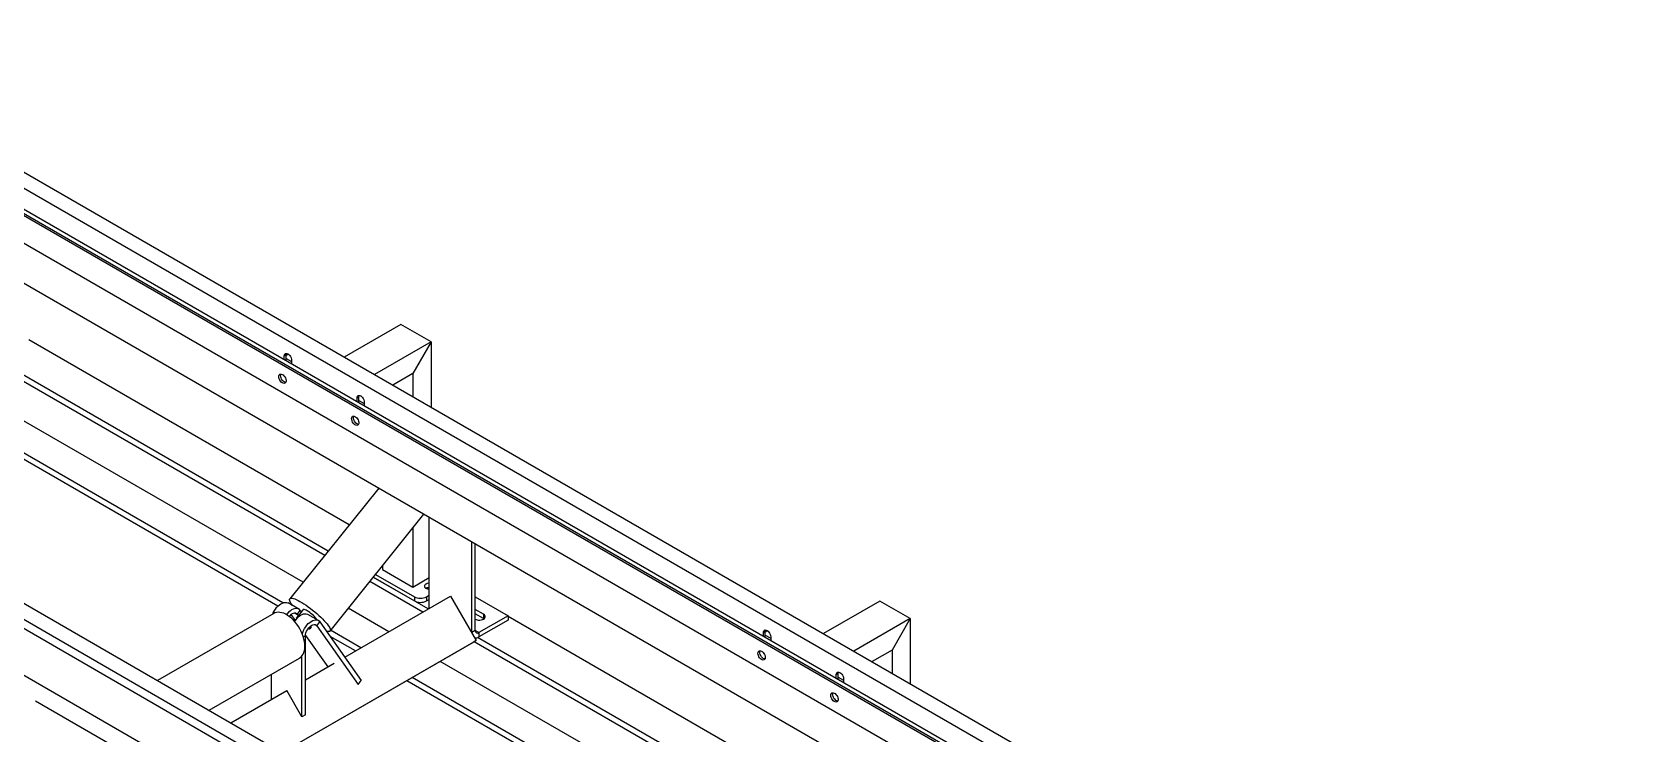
# Model space of a CAD drawing. Header units: millimetres. Extents: x 41 to 1868, y -696 to 319.
# Drawn here: x 1301.37 to 1335.53, y 251.76 to 266.63 of the extents above; entities that cross this region are included whole.
import ezdxf

# ---------------------------------------------------------------- set-up
doc = ezdxf.new("R2010")
doc.units = ezdxf.units.MM

msp = doc.modelspace()

# ---------------------------------------------------------------- linework, layer by layer
at = {"color": 7, "linetype": 'Continuous', "lineweight": 25}
for p, q in [((1288.0161, 270.9307), (1358.8554, 230.0361)), ((1288.3118, 271.1014), (1359.1511, 230.2068)), ((1287.9004, 270.4185), (1358.7397, 229.5239)), ((1287.939, 270.4408), (1358.7783, 229.5461)), ((1358.7397, 228.93), (1287.9004, 269.8247)), ((1294.4444, 266.7744), (1352.4271, 233.3016)), ((1280.3922, 266.5295), (1351.2315, 225.6349)), ((1294.3673, 266.7298), (1352.35, 233.2571)), ((1280.0966, 266.3588), (1350.9358, 225.4642)), ((1280.0966, 266.1658), (1350.9358, 225.2712)), ((1352.35, 231.7725), (1294.3673, 265.2452)), ((1309.1779, 260.436), (1307.9823, 259.7458)), ((1309.8207, 260.0649), (1309.1779, 260.436)), ((1308.0884, 256.188), (1301.2969, 260.1087)), ((1309.8207, 260.0649), (1308.6252, 259.3748)), ((1309.8207, 260.0649), (1309.4351, 259.3969)), ((1309.8207, 260.0649), (1309.8207, 258.6846)), ((1307.6401, 255.6304), (1300.6514, 259.6649)), ((1306.7095, 259.7681), (1306.748, 259.7904)), ((1306.7095, 259.6939), (1306.7095, 259.7681)), ((1306.7986, 259.8047), (1306.748, 259.7755)), ((1306.748, 259.6716), (1306.748, 259.7904)), ((1306.748, 259.7161), (1306.8638, 259.6493)), ((1306.8638, 259.679), (1306.8638, 259.6048)), ((1307.5668, 255.5391), (1300.5793, 259.5729)), ((1309.4351, 259.3969), (1309.0109, 259.1521)), ((1309.4351, 259.3969), (1309.4351, 258.9072)), ((1307.1102, 254.9712), (1299.8591, 259.1572)), ((1308.3275, 258.9231), (1308.3313, 258.9209)), ((1306.5753, 254.4636), (1299.152, 258.7489)), ((1306.6821, 254.5355), (1299.2677, 258.8157)), ((1308.2523, 258.8775), (1308.2908, 258.8997)), ((1308.2523, 258.8032), (1308.2523, 258.8775)), ((1308.2908, 258.781), (1308.2908, 258.8997)), ((1308.2908, 258.8255), (1308.4065, 258.7587)), ((1308.4065, 258.7884), (1308.4065, 258.7142)), ((1308.7122, 256.964), (1306.8291, 254.6214)), ((1307.6793, 253.9379), (1309.6682, 256.4121)), ((1309.7822, 254.4235), (1309.7822, 256.3464)), ((1309.4351, 256.1221), (1309.4351, 254.8688)), ((1310.6821, 253.904), (1310.6821, 255.8268)), ((1310.7593, 253.9485), (1310.7593, 255.7823)), ((1308.7922, 255.3224), (1308.7922, 255.2399)), ((1308.7922, 255.2399), (1309.4351, 254.8688)), ((1309.6449, 254.3394), (1308.5228, 254.9872)), ((1309.7606, 254.4062), (1308.5962, 255.0785)), ((1308.5962, 255.0785), (1309.4672, 254.5756)), ((1308.6451, 255.1393), (1309.4672, 254.6647)), ((1309.4351, 254.8688), (1309.7822, 255.0692)), ((1307.0156, 254.4026), (1306.7906, 254.5325)), ((1307.9908, 253.3846), (1310.2322, 254.6785)), ((1309.4672, 254.6647), (1309.4672, 254.5756)), ((1309.7243, 254.6647), (1309.7822, 254.6981)), ((1309.7243, 254.6647), (1309.7243, 254.5756)), ((1309.7243, 254.5756), (1309.7822, 254.609)), ((1310.2322, 254.6785), (1310.7776, 253.7337)), ((1310.7593, 254.661), (1311.4535, 254.2602)), ((1319.3345, 254.5727), (1318.139, 253.8826)), ((1319.9774, 254.2017), (1319.3345, 254.5727)), ((1306.4882, 254.3098), (1304.0239, 252.8872)), ((1306.8502, 254.2858), (1306.9398, 254.1583)), ((1307.0707, 254.3404), (1306.9705, 254.2158)), ((1306.9774, 254.2059), (1306.9705, 254.2158)), ((1306.9815, 254.2892), (1307.0483, 254.3723)), ((1306.9815, 254.2892), (1307.0039, 254.2573)), ((1307.0483, 254.3723), (1307.0707, 254.3404)), ((1307.1125, 254.3936), (1307.0703, 254.3411)), ((1307.4335, 254.1614), (1307.2085, 254.2913)), ((1308.9247, 253.9237), (1308.0662, 254.4193)), ((1309.7822, 254.4235), (1309.7822, 254.4187)), ((1310.9328, 254.2936), (1310.7593, 254.3938)), ((1310.9328, 254.2045), (1310.7593, 254.3047)), ((1311.4535, 254.2602), (1310.8364, 253.904)), ((1311.4535, 254.1711), (1310.8364, 253.8149)), ((1310.9328, 254.2936), (1310.9328, 254.2045)), ((1310.9441, 254.1971), (1310.9328, 254.2045)), ((1311.4535, 254.2602), (1311.4535, 254.1711)), ((1318.245, 250.3247), (1311.4535, 254.2454)), ((1319.9774, 254.2017), (1318.7818, 253.5115)), ((1319.9774, 254.2017), (1319.5917, 253.5336)), ((1319.9774, 254.2017), (1319.9774, 252.8213)), ((1308.8949, 248.5461), (1299.7669, 253.8156)), ((1307.1595, 252.1624), (1307.1595, 253.8352)), ((1307.1597, 253.8454), (1307.63, 253.1763)), ((1307.2305, 254.009), (1307.2484, 253.9835)), ((1307.2818, 254.025), (1307.2484, 253.9835)), ((1307.2818, 254.025), (1307.268, 254.0446)), ((1307.3994, 254.048), (1307.4662, 254.1311)), ((1307.3994, 254.048), (1308.2729, 252.8051)), ((1307.4662, 254.1311), (1308.3397, 252.8882)), ((1308.2176, 253.5155), (1307.6812, 253.8251)), ((1308.3333, 253.5823), (1307.6913, 253.9529)), ((1310.7593, 253.9485), (1310.6821, 253.904)), ((1310.6822, 253.899), (1310.6821, 253.904)), ((1317.7968, 249.7671), (1310.8081, 253.8016)), ((1310.8364, 253.904), (1310.8364, 253.8149)), ((1316.8661, 253.9048), (1316.9047, 253.9271)), ((1316.8661, 253.8306), (1316.8661, 253.9048)), ((1316.9552, 253.9414), (1316.9047, 253.9122)), ((1316.9047, 253.8083), (1316.9047, 253.9271)), ((1316.9047, 253.8528), (1317.0204, 253.786)), ((1317.0204, 253.8157), (1317.0204, 253.7415)), ((1306.6676, 251.3611), (1310.7776, 253.7337)), ((1306.6676, 251.361), (1310.7231, 253.7022)), ((1310.7776, 253.7337), (1310.7231, 253.7022)), ((1317.7234, 249.6758), (1310.7359, 253.7096)), ((1319.5917, 253.5336), (1319.1676, 253.2888)), ((1319.5917, 253.5336), (1319.5917, 253.0439)), ((1305.1149, 252.2574), (1307.0336, 253.3651)), ((1307.0823, 252.1178), (1307.0823, 253.4057)), ((1307.1595, 252.9046), (1307.7659, 253.2547)), ((1317.2668, 249.1079), (1310.0157, 253.2939)), ((1306.4395, 252.489), (1306.4395, 253.0221)), ((1308.2729, 252.8051), (1308.3397, 252.8882)), ((1316.7319, 248.6003), (1309.3086, 252.8856)), ((1316.8387, 248.6722), (1309.4243, 252.9525)), ((1318.4089, 253.0142), (1318.4475, 253.0364)), ((1318.4089, 252.9399), (1318.4089, 253.0142)), ((1318.4475, 252.9177), (1318.4475, 253.0364)), ((1318.4475, 252.9622), (1318.5632, 252.8954)), ((1318.4841, 253.0598), (1318.4879, 253.0576)), ((1318.5632, 252.9251), (1318.5632, 252.8509)), ((1308.5478, 248.3457), (1301.4387, 252.4496)), ((1305.5766, 251.9909), (1306.7609, 252.6745)), ((1307.0823, 252.1178), (1306.7609, 252.6745)), ((1307.1595, 252.1624), (1307.0823, 252.1178))]:
    msp.add_line(p, q, dxfattribs=at)
at = {"color": 8, "linetype": 'Continuous', "lineweight": 25}
for p, q in [((1306.9344, 254.3163), (1306.9815, 254.2892)), ((1309.7822, 254.4235), (1309.7864, 254.4211)), ((1307.1595, 253.8352), (1307.115, 253.8096)), ((1307.3523, 254.0751), (1307.3994, 254.048)), ((1310.6779, 253.9064), (1310.6821, 253.904)), ((1310.8364, 253.904), (1310.7593, 253.9485))]:
    msp.add_line(p, q, dxfattribs=at)
at = {"color": 7, "linetype": 'Continuous', "lineweight": 25, "flags": 128}
for points in [[(1306.7095, 259.7681), (1306.7121, 259.7896), (1306.7198, 259.8067), (1306.7321, 259.818), (1306.748, 259.823), (1306.7667, 259.8211), (1306.7866, 259.8126), (1306.8066, 259.7981), (1306.8252, 259.7784), (1306.8412, 259.7551), (1306.8534, 259.7295), (1306.8611, 259.7036), (1306.8638, 259.679)], [(1306.748, 259.7904), (1306.7507, 259.8119), (1306.7549, 259.8231)], [(1306.5938, 259.3301), (1306.5962, 259.3509), (1306.6033, 259.3675), (1306.6147, 259.3791), (1306.6296, 259.3847), (1306.6471, 259.3841), (1306.6661, 259.3773), (1306.6854, 259.3648), (1306.7038, 259.3473), (1306.7201, 259.3259), (1306.7333, 259.3019), (1306.7426, 259.277), (1306.7474, 259.2526), (1306.7474, 259.2303), (1306.7426, 259.2114), (1306.7333, 259.1972), (1306.7201, 259.1886), (1306.7038, 259.1861), (1306.6854, 259.1898), (1306.6661, 259.1995), (1306.6471, 259.2147), (1306.6296, 259.2343), (1306.6147, 259.2571), (1306.6033, 259.2817), (1306.5962, 259.3066), (1306.5938, 259.3301)], [(1306.6323, 259.3524), (1306.6348, 259.3732), (1306.6392, 259.3851)], [(1306.6323, 259.3524), (1306.6348, 259.3732), (1306.6392, 259.3851)], [(1306.7412, 259.2084), (1306.7239, 259.212), (1306.7046, 259.2218), (1306.6856, 259.2369), (1306.6681, 259.2565), (1306.6532, 259.2794), (1306.6419, 259.304), (1306.6348, 259.3289), (1306.6323, 259.3524)], [(1306.7412, 259.2084), (1306.7239, 259.212), (1306.7046, 259.2218), (1306.6856, 259.2369), (1306.6681, 259.2565), (1306.6532, 259.2794), (1306.6419, 259.304), (1306.6348, 259.3289), (1306.6323, 259.3524)], [(1308.2523, 258.8775), (1308.2549, 258.899), (1308.2626, 258.916), (1308.2749, 258.9274), (1308.2908, 258.9323), (1308.3094, 258.9305), (1308.3294, 258.922), (1308.3494, 258.9075), (1308.368, 258.8878), (1308.3839, 258.8644), (1308.3962, 258.8389), (1308.4039, 258.813), (1308.4065, 258.7884)], [(1308.2908, 258.8997), (1308.2935, 258.9213), (1308.2977, 258.9324)], [(1308.1365, 258.4395), (1308.139, 258.4603), (1308.1461, 258.4769), (1308.1575, 258.4884), (1308.1724, 258.4941), (1308.1899, 258.4935), (1308.2088, 258.4867), (1308.2281, 258.4741), (1308.2465, 258.4566), (1308.2629, 258.4352), (1308.2761, 258.4113), (1308.2854, 258.3864), (1308.2902, 258.362), (1308.2902, 258.3396), (1308.2854, 258.3208), (1308.2761, 258.3066), (1308.2629, 258.298), (1308.2465, 258.2954), (1308.2281, 258.2991), (1308.2088, 258.3089), (1308.1899, 258.324), (1308.1724, 258.3436), (1308.1575, 258.3665), (1308.1461, 258.3911), (1308.139, 258.416), (1308.1365, 258.4395)], [(1308.1751, 258.4618), (1308.1775, 258.4825), (1308.182, 258.4945)], [(1308.1751, 258.4618), (1308.1775, 258.4825), (1308.182, 258.4945)], [(1308.284, 258.3177), (1308.2667, 258.3214), (1308.2474, 258.3311), (1308.2284, 258.3463), (1308.2109, 258.3659), (1308.196, 258.3887), (1308.1847, 258.4134), (1308.1775, 258.4382), (1308.1751, 258.4618)], [(1308.284, 258.3177), (1308.2667, 258.3214), (1308.2474, 258.3311), (1308.2284, 258.3463), (1308.2109, 258.3659), (1308.196, 258.3887), (1308.1847, 258.4134), (1308.1775, 258.4382), (1308.1751, 258.4618)], [(1309.7822, 254.9502), (1309.7648, 254.9488), (1309.7391, 254.9435), (1309.7165, 254.9346), (1309.6984, 254.9228), (1309.686, 254.9087), (1309.68, 254.8933), (1309.6809, 254.8775), (1309.6885, 254.8624), (1309.7024, 254.8488), (1309.7217, 254.8376), (1309.7453, 254.8296), (1309.7715, 254.8252), (1309.7822, 254.8245)], [(1306.4676, 254.298), (1306.4773, 254.3209), (1306.4975, 254.3607), (1306.5212, 254.3985), (1306.5479, 254.4336), (1306.5768, 254.4651), (1306.6074, 254.4922), (1306.6389, 254.5143), (1306.6705, 254.5309), (1306.7015, 254.5415), (1306.7312, 254.546), (1306.7588, 254.5442), (1306.7838, 254.5361), (1306.7906, 254.5325)], [(1306.8876, 254.4765), (1306.8685, 254.5023), (1306.8499, 254.5307), (1306.8361, 254.5561), (1306.8271, 254.5783), (1306.8232, 254.597), (1306.8243, 254.6119), (1306.8304, 254.623), (1306.8416, 254.63), (1306.8575, 254.6329), (1306.8781, 254.6317), (1306.9031, 254.6264), (1306.9323, 254.617), (1306.9652, 254.6036), (1307.0015, 254.5865), (1307.0407, 254.5657), (1307.0825, 254.5416), (1307.1263, 254.5144), (1307.1716, 254.4845), (1307.2178, 254.4522), (1307.2645, 254.4178), (1307.311, 254.3818), (1307.3569, 254.3447), (1307.4016, 254.3067), (1307.4445, 254.2685), (1307.4853, 254.2303), (1307.5233, 254.1928), (1307.5581, 254.1563), (1307.5894, 254.1212), (1307.6168, 254.088), (1307.6399, 254.057)], [(1307.1466, 253.6148), (1307.1443, 253.6643), (1307.1376, 253.7158), (1307.1264, 253.7687), (1307.111, 253.8224), (1307.0914, 253.8763), (1307.068, 253.9297), (1307.0409, 253.9821), (1307.0106, 254.0328), (1306.9774, 254.0811), (1306.9416, 254.1267), (1306.9037, 254.1688), (1306.8641, 254.207), (1306.8233, 254.241), (1306.7818, 254.2701), (1306.74, 254.2942), (1306.6985, 254.313), (1306.6577, 254.3262), (1306.6181, 254.3336), (1306.5802, 254.3353), (1306.5445, 254.3311), (1306.5112, 254.3211), (1306.4882, 254.3098)], [(1307.0483, 254.3723), (1307.0304, 254.3921), (1307.0088, 254.4062), (1306.9838, 254.4143), (1306.9562, 254.4161), (1306.9265, 254.4116), (1306.8955, 254.401), (1306.8639, 254.3844), (1306.8324, 254.3623), (1306.8018, 254.3352), (1306.7729, 254.3038), (1306.7577, 254.2847)], [(1306.9815, 254.2892), (1306.9664, 254.3047), (1306.9474, 254.3139), (1306.9253, 254.3166), (1306.901, 254.3126), (1306.8754, 254.302), (1306.8496, 254.2853), (1306.8246, 254.2632), (1306.812, 254.2494)], [(1306.9287, 254.1416), (1306.9391, 254.1573), (1306.9657, 254.1924), (1306.9947, 254.2239), (1307.0252, 254.251), (1307.0567, 254.2731), (1307.0883, 254.2897), (1307.1193, 254.3003), (1307.149, 254.3048), (1307.1767, 254.3029), (1307.2016, 254.2949), (1307.2085, 254.2913)], [(1306.9705, 254.2158), (1306.9799, 254.2174), (1306.9873, 254.2164)], [(1307.093, 253.8723), (1307.1039, 253.909), (1307.1201, 253.9498), (1307.1403, 253.9896), (1307.1641, 254.0275), (1307.1907, 254.0625), (1307.2197, 254.094), (1307.2502, 254.1211), (1307.2817, 254.1432), (1307.3133, 254.1598), (1307.3443, 254.1704), (1307.374, 254.1749), (1307.4016, 254.1731), (1307.4266, 254.165), (1307.4483, 254.1509), (1307.4662, 254.1311)], [(1307.3828, 254.2055), (1307.3683, 254.2241), (1307.3497, 254.2448), (1307.3276, 254.2667), (1307.3029, 254.2891), (1307.2764, 254.3111), (1307.2491, 254.332), (1307.222, 254.3511), (1307.1961, 254.3675), (1307.1723, 254.3808), (1307.1514, 254.3904), (1307.1342, 254.396), (1307.1214, 254.3974), (1307.1134, 254.3946), (1307.1125, 254.3936)], [(1307.3954, 254.1834), (1307.3926, 254.1895), (1307.3828, 254.2055)], [(1310.7593, 254.1862), (1310.7751, 254.1795), (1310.8008, 254.1723), (1310.8286, 254.1687), (1310.8571, 254.1687), (1310.8849, 254.1723), (1310.9106, 254.1795), (1310.9328, 254.1897), (1310.9506, 254.2026), (1310.963, 254.2174), (1310.9693, 254.2334), (1310.9693, 254.2499), (1310.963, 254.2659), (1310.9506, 254.2808), (1310.9328, 254.2936)], [(1307.1595, 253.8352), (1307.1621, 253.8664), (1307.1697, 253.8994), (1307.1822, 253.9327), (1307.199, 253.9651), (1307.2193, 253.9953), (1307.2424, 254.0219), (1307.2674, 254.0441), (1307.2932, 254.0608), (1307.3188, 254.0714), (1307.3431, 254.0754), (1307.3653, 254.0727), (1307.3843, 254.0635), (1307.3994, 254.048)], [(1307.6399, 254.057), (1307.6585, 254.0287), (1307.6723, 254.0032), (1307.6813, 253.9811), (1307.6852, 253.9624), (1307.6841, 253.9474), (1307.6779, 253.9364), (1307.6668, 253.9293), (1307.6509, 253.9264), (1307.6303, 253.9276), (1307.6054, 253.9329)], [(1316.8661, 253.9048), (1316.8687, 253.9263), (1316.8764, 253.9434), (1316.8887, 253.9547), (1316.9047, 253.9597), (1316.9233, 253.9578), (1316.9432, 253.9493), (1316.9632, 253.9348), (1316.9818, 253.9151), (1316.9978, 253.8918), (1317.01, 253.8662), (1317.0178, 253.8403), (1317.0204, 253.8157)], [(1316.9047, 253.9271), (1316.9073, 253.9486), (1316.9115, 253.9598)], [(1307.0336, 253.3651), (1307.0409, 253.3695), (1307.068, 253.3907), (1307.0914, 253.4171), (1307.111, 253.4484), (1307.1264, 253.4842), (1307.1376, 253.5243), (1307.1443, 253.568), (1307.1466, 253.6148)], [(1316.7504, 253.4668), (1316.7528, 253.4876), (1316.7599, 253.5043), (1316.7713, 253.5158), (1316.7862, 253.5214), (1316.8037, 253.5208), (1316.8227, 253.514), (1316.842, 253.5015), (1316.8604, 253.484), (1316.8767, 253.4626), (1316.8899, 253.4387), (1316.8993, 253.4137), (1316.9041, 253.3893), (1316.9041, 253.367), (1316.8993, 253.3481), (1316.8899, 253.3339), (1316.8767, 253.3253), (1316.8604, 253.3228), (1316.842, 253.3265), (1316.8227, 253.3362), (1316.8037, 253.3514), (1316.7862, 253.371), (1316.7713, 253.3938), (1316.7599, 253.4184), (1316.7528, 253.4433), (1316.7504, 253.4668)], [(1316.789, 253.4891), (1316.7914, 253.5099), (1316.7958, 253.5218)], [(1316.789, 253.4891), (1316.7914, 253.5099), (1316.7958, 253.5218)], [(1316.8978, 253.3451), (1316.8806, 253.3487), (1316.8613, 253.3585), (1316.8423, 253.3736), (1316.8248, 253.3932), (1316.8099, 253.4161), (1316.7985, 253.4407), (1316.7914, 253.4656), (1316.789, 253.4891)], [(1316.8978, 253.3451), (1316.8806, 253.3487), (1316.8613, 253.3585), (1316.8423, 253.3736), (1316.8248, 253.3932), (1316.8099, 253.4161), (1316.7985, 253.4407), (1316.7914, 253.4656), (1316.789, 253.4891)], [(1318.4089, 253.0142), (1318.4115, 253.0357), (1318.4192, 253.0527), (1318.4315, 253.0641), (1318.4475, 253.0691), (1318.4661, 253.0672), (1318.486, 253.0587), (1318.506, 253.0442), (1318.5246, 253.0245), (1318.5406, 253.0011), (1318.5528, 252.9756), (1318.5605, 252.9497), (1318.5632, 252.9251)], [(1318.4475, 253.0364), (1318.4501, 253.058), (1318.4543, 253.0692)], [(1318.2932, 252.5762), (1318.2956, 252.597), (1318.3027, 252.6136), (1318.3141, 252.6251), (1318.329, 252.6308), (1318.3465, 252.6302), (1318.3655, 252.6234), (1318.3848, 252.6108), (1318.4032, 252.5933), (1318.4195, 252.5719), (1318.4327, 252.548), (1318.442, 252.5231), (1318.4468, 252.4987), (1318.4468, 252.4763), (1318.442, 252.4575), (1318.4327, 252.4433), (1318.4195, 252.4347), (1318.4032, 252.4321), (1318.3848, 252.4358), (1318.3655, 252.4456), (1318.3465, 252.4607), (1318.329, 252.4803), (1318.3141, 252.5032), (1318.3027, 252.5278), (1318.2956, 252.5527), (1318.2932, 252.5762)], [(1318.3317, 252.5985), (1318.3342, 252.6192), (1318.3386, 252.6312)], [(1318.3317, 252.5985), (1318.3342, 252.6192), (1318.3386, 252.6312)], [(1318.4406, 252.4544), (1318.4233, 252.4581), (1318.404, 252.4679), (1318.385, 252.483), (1318.3675, 252.5026), (1318.3526, 252.5254), (1318.3413, 252.5501), (1318.3342, 252.5749), (1318.3317, 252.5985)], [(1318.4406, 252.4544), (1318.4233, 252.4581), (1318.404, 252.4679), (1318.385, 252.483), (1318.3675, 252.5026), (1318.3526, 252.5254), (1318.3413, 252.5501), (1318.3342, 252.5749), (1318.3317, 252.5985)]]:
    msp.add_lwpolyline(points, dxfattribs=at)
at = {"color": 7, "linetype": 'Continuous', "lineweight": 25}
for centre, radius, start, end in [((1309.7838, 254.7093), 0.1519, 90.62035, 118.44807), ((1309.7854, 254.7205), 0.1302, 91.43317, 117.44674), ((1309.5958, 254.9128), 0.2795, 242.60967, 297.39033), ((1309.5958, 254.8238), 0.2795, 242.60967, 297.39033), ((1307.2379, 254.0342), 0.0518, 242.61329, 281.66871), ((1310.7699, 253.9126), 0.1182, 255.53202, 304.22132), ((1310.8063, 253.9409), 0.0476, 170.78596, 309.20329)]:
    msp.add_arc(centre, radius, start, end, dxfattribs=at)

doc.saveas('drawing.dxf')
